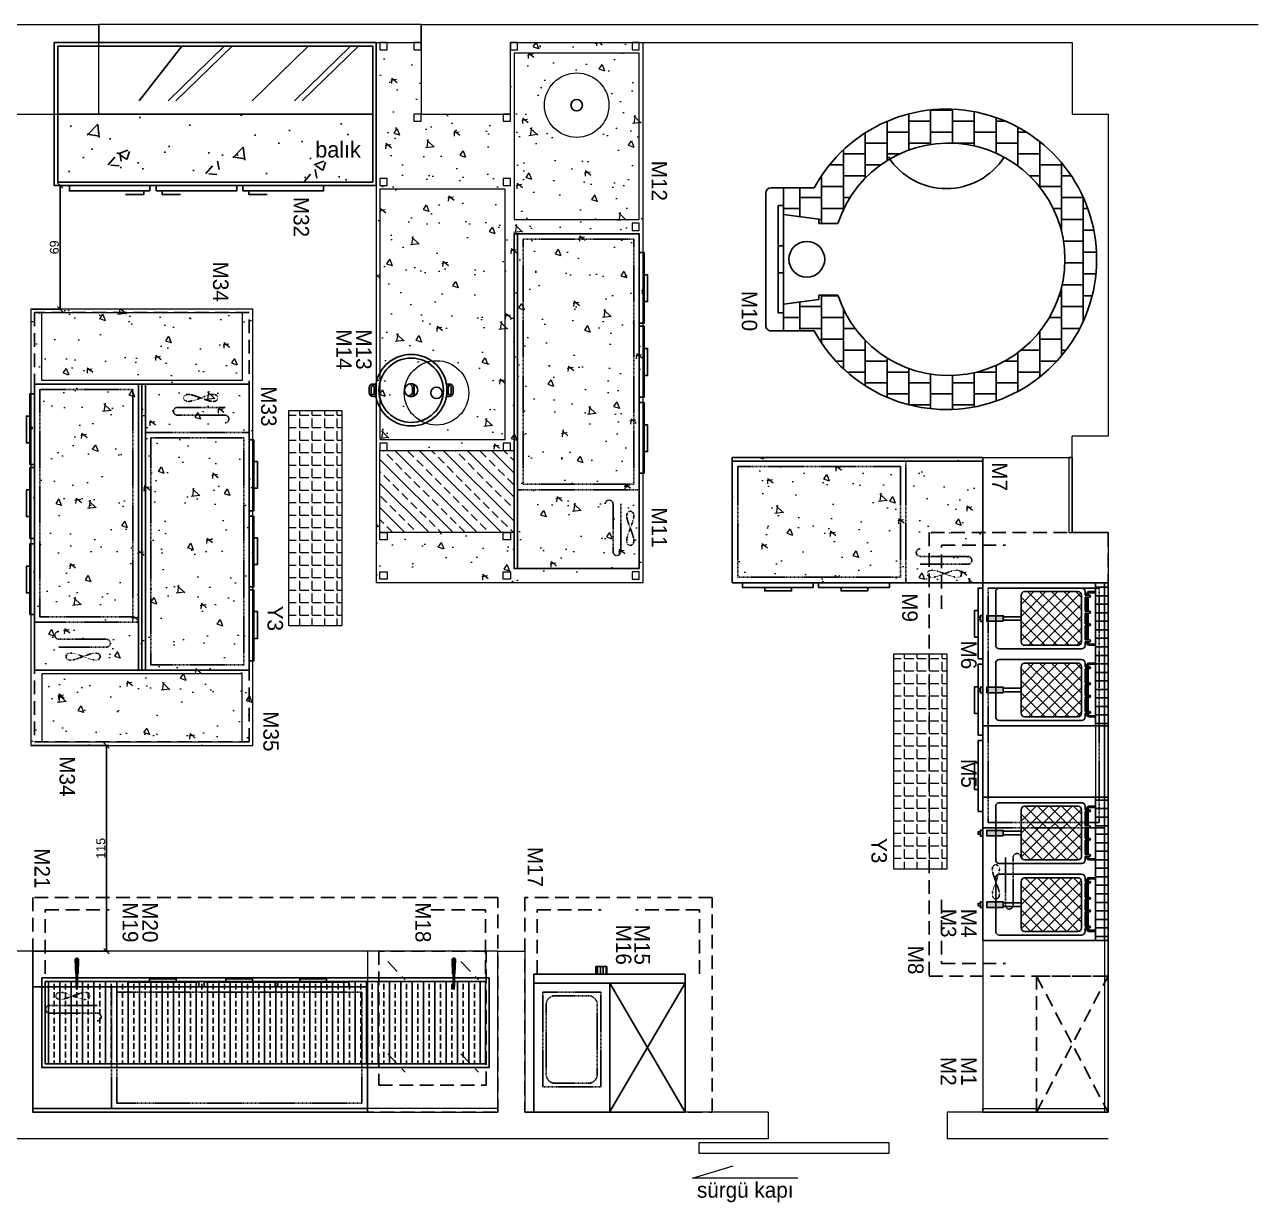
# Model space of a CAD drawing. Header units: inches. Extents: x 33469 to 138684, y -86444 to -29699.
# Drawn here: x 75656 to 76345, y -40898 to -40239 of the extents above; entities that cross this region are included whole.
import ezdxf
from ezdxf.enums import TextEntityAlignment as Align

# ---------------------------------------------------------------- set-up
doc = ezdxf.new("R2010")
doc.units = ezdxf.units.IN
doc.header["$MEASUREMENT"] = 0
doc.linetypes.add('DASHED', pattern=[0.75, 0.5, -0.25])
doc.linetypes.add('HIDDENX2', pattern=[19.05, 12.7, -6.35])
doc.layers.get('0').update_dxf_attribs({"lineweight": 9})
doc.layers.get('Defpoints').update_dxf_attribs({"lineweight": 15})
for name, color, linetype in [('CAM', 134, 'Continuous'), ('Dim_YOO', 7, 'Continuous'), ('Hatch_YOO', 7, 'Continuous'), ('Kıtc-002 Çizgi', 7, 'Continuous'), ('S2000-002 Çizgi', 7, 'Continuous')]:
    doc.layers.add(name, color=color, linetype=linetype)
doc.layers.add('olcu', color=7, linetype='Continuous', lineweight=15)
doc.styles.get("Standard").update_dxf_attribs({"font": 'arial.ttf'})
doc.styles.add('TAKSİM', font='GOTHIC.TTF', dxfattribs={"height": 20})
doc.dimstyles.new('OLCU50', dxfattribs={"dimtxt": 5, "dimasz": 3, "dimexe": 1.25, "dimexo": 0.625, "dimtad": 1, "dimdec": 0, "dimtxsty": 'Standard', "dimblk": 'OBLIQUE', "dimcen": 2.5, "dimclrd": 256, "dimclre": 251, "dimclrt": 25, "dimadec": 0, "dimazin": 0, "dimtfac": 1, "dimtdec": 0, "dimtmove": 0, "dimatfit": 3, "dimldrblk": 'OBLIQUE', "dimfxl": 1, "dimarcsym": 0})

# ---------------------------------------------------------------- blocks, each defined once
blk = doc.blocks.new('A$Cbab4a01e')
at = {"layer": 'S2000-002 Çizgi', "linetype": 'HIDDENX2', "ltscale": 0.6}
for p, q in [((5.82, 45.81), (16.07, 55.57)), ((57.5, 45.81), (67.75, 55.57)), ((5.82, 4.95), (16.07, 14.71)), ((57.5, 4.95), (67.75, 14.71))]:
    blk.add_line(p, q, dxfattribs=at)
blk.add_lwpolyline([(0, 0), (75, 0), (75, 60), (0, 60)], close=True, dxfattribs=at)
blk = doc.blocks.new('A$C4D7A4E88')
at = {"layer": 'S2000-002 Çizgi'}
blk.add_lwpolyline([(0, 3), (45, 3), (45, 0), (0, 0)], close=True, dxfattribs=at)
blk.add_lwpolyline([(3.29, 3), (3.29, 4.93), (11.55, 4.93), (13.66, 4.93)], dxfattribs=at)
blk = doc.blocks.new('A$Ce78ec418')
at = {"layer": 'S2000-002 Çizgi'}
h = blk.add_hatch(dxfattribs=at)
h.set_pattern_fill('AR-CONC', color=256, scale=0.3, angle=90, style=0)
h.set_pattern_definition([(140, (168238.24, 471088.08), (4.7817257, 54.6554007), [5.715, -62.865]), (85, (168238.24, 471088.08), (-57.316993, -10.572848), [4.572, -50.292]), (190.451, (168238.64, 471092.633), (-52.5350063, 44.0827505), [4.857, -53.427]), (136.1842, (168223, 471088.08), (12.612698, 81.323712), [8.5725, -94.2975]), (186.6356, (168224.05, 471094.855), (-74.227667, 71.22127), [7.2855, -80.1405]), (81.184, (168223, 471088.08), (-74.227535, 71.221382), [6.858, -75.438]), (111, (168226.81, 471095.7), (30.6796556, 45.484464), [5.715, -62.865]), (56, (168226.81, 471095.7), (-55.25639, 18.5406085), [4.572, -50.292]), (161.4514, (168229.367, 471099.49), (-24.5768573, 64.024947), [4.857, -53.427]), (127.5, (168238.24, 471088.078), (-25.3665117, 0.926581), [0, -49.6824, 0, -51.054, 0, -50.4825]), (97.5, (168238.24, 471088.078), (-30.0541724, 20.0458988), [0, -29.1084, 0, -48.5394, 0, -19.2405]), (57.5, (168238.24, 471071.086), (1.7186232, 40.67717855), [0, -19.05, 0, -59.436, 0, -78.867]), (47.5, (168238.24, 471063.466), (-7.6279473, 44.4387544), [0, -24.765, 0, -39.4716, 0, -56.007])])
h.paths.add_polyline_path([(78, 178), (40, 178), (40, 2), (78, 2)])
at = {"layer": 'CAM'}
for p, q in [((32.5, 138.61), (2, 170.05)), ((32.5, 134.22), (2, 165.67)), ((32.5, 110.53), (2, 141.98)), ((32.5, 68), (2, 99.45)), ((32.5, 63.61), (2, 95.06)), ((32.5, 47.41), (2, 71.37))]:
    blk.add_line(p, q, dxfattribs=at)
at = {"layer": 'S2000-002 Çizgi'}
for points in [[(0, 0), (0, 180), (80, 180), (80, 0)], [(2, 2), (2, 178), (78, 178), (78, 2)], [(78, 2), (78, 178), (40, 178), (40, 2)]]:
    blk.add_lwpolyline(points, close=True, dxfattribs=at)
at = {"layer": 'S2000-002 Çizgi', "xscale": -1, "rotation": 270}
for p in [(80, 105.41), (80, 56.99)]:
    blk.add_blockref('A$C4D7A4E88', p, dxfattribs=at)
at = {"layer": 'S2000-002 Çizgi', "rotation": 270}
blk.add_blockref('A$C4D7A4E88', (80, 53.44), dxfattribs=at)
blk = doc.blocks.new('A$C063E11E5')
at = {"layer": 'S2000-002 Çizgi'}
h = blk.add_hatch(dxfattribs=at)
h.set_pattern_fill('ANSI31', color=256, scale=1.5, angle=45, style=0)
h.set_pattern_definition([(90, (-3458.603, -4993.7387), (-4.7625, 9e-16), [])])
h.paths.add_polyline_path([(0, 72.62), (0, 65.62), (80, 65.62), (80, 72.62)])
h = blk.add_hatch(color=256, dxfattribs=at)
h.paths.add_polyline_path([(35, 61.8), (35, 62.44), (35, 65.62), (34.36, 65.62), (34.36, 62.44, -0.414214), (33.36, 61.44), (33, 61.44), (33, 60.8), (34, 60.8, 0.414214)])
h.paths.add_polyline_path([(32, 61.44), (24, 61.44), (24, 60.8), (32, 60.8)])
h.paths.add_polyline_path([(23, 61.44), (17, 61.44), (17, 60.8), (23, 60.8)])
h.paths.add_polyline_path([(16, 61.44), (8, 61.44), (8, 60.8), (16, 60.8)])
h.paths.add_polyline_path([(5.64, 62.44), (5.64, 65.62), (5, 65.62), (5, 61.8, 0.414214), (6, 60.8), (6.64, 60.8), (7, 60.8), (7, 61.44), (6.64, 61.44, -0.414214)])
h = blk.add_hatch(color=256, dxfattribs=at)
h.paths.add_polyline_path([(75, 61.8), (75, 62.44), (75, 65.62), (74.36, 65.62), (74.36, 62.44, -0.414214), (73.36, 61.44), (73, 61.44), (73, 60.8), (74, 60.8, 0.414214)])
h.paths.add_polyline_path([(72, 61.44), (64, 61.44), (64, 60.8), (72, 60.8)])
h.paths.add_polyline_path([(63, 61.44), (57, 61.44), (57, 60.8), (63, 60.8)])
h.paths.add_polyline_path([(56, 61.44), (48, 61.44), (48, 60.8), (56, 60.8)])
h.paths.add_polyline_path([(45.64, 62.44), (45.64, 65.62), (45, 65.62), (45, 61.8, 0.414214), (46, 60.8), (46.64, 60.8), (47, 60.8), (47, 61.44), (46.64, 61.44, -0.414214)])
h = blk.add_hatch(dxfattribs=at)
h.set_pattern_fill('ANSI37', color=256, scale=1.5, style=0)
h.set_pattern_definition([(45, (-3527.4763, -4981.5224), (-3.367596, 3.367596), []), (135, (-3527.4763, -4981.5224), (-3.367596, -3.367596), [])])
h.paths.add_polyline_path([(35, 55.84, 0.414214), (33, 57.84), (7, 57.84, 0.414214), (5, 55.84), (5, 26.01, 0.414214), (7, 24.01), (33, 24.01, 0.414214), (35, 26.01)])
h = blk.add_hatch(dxfattribs=at)
h.set_pattern_fill('ANSI37', color=256, scale=1.5, style=0)
h.set_pattern_definition([(45, (-3487.4763, -4981.5224), (-3.367596, 3.367596), []), (135, (-3487.4763, -4981.5224), (-3.367596, -3.367596), [])])
h.paths.add_polyline_path([(75, 55.84, 0.414214), (73, 57.84), (47, 57.84, 0.414214), (45, 55.84), (45, 26.01, 0.414214), (47, 24.01), (73, 24.01, 0.414214), (75, 26.01)])
for points in [[(18.49, 14.01), (21.51, 14.01), (21.51, 4.84), (18.49, 4.84)], [(58.49, 14.01), (61.51, 14.01), (61.51, 4.84), (58.49, 4.84)]]:
    blk.add_hatch(color=256, dxfattribs=at).paths.add_polyline_path(points)
for p, q in [((5, 61.8), (5, 65.62)), ((5, 65.62), (5.64, 65.62)), ((5.64, 65.62), (5.64, 62.44)), ((7, 59.84), (7, 62.32)), ((8, 59.84), (8, 62.32)), ((16, 59.84), (16, 62.32)), ((17, 59.84), (17, 62.32)), ((23, 59.84), (23, 62.32)), ((24, 59.84), (24, 62.32)), ((32, 59.84), (32, 62.32)), ((33, 59.84), (33, 62.32)), ((34.36, 65.62), (34.36, 62.44)), ((35, 65.62), (34.36, 65.62)), ((35, 62.44), (35, 65.62)), ((35, 62.44), (35, 61.8)), ((45, 65.62), (45.64, 65.62)), ((45, 61.8), (45, 65.62)), ((45.64, 65.62), (45.64, 62.44)), ((47, 59.84), (47, 62.32)), ((48, 59.84), (48, 62.32)), ((56, 59.84), (56, 62.32)), ((57, 59.84), (57, 62.32)), ((63, 59.84), (63, 62.32)), ((64, 59.84), (64, 62.32)), ((72, 59.84), (72, 62.32)), ((73, 59.84), (73, 62.32)), ((75, 65.62), (74.36, 65.62)), ((74.36, 65.62), (74.36, 62.44)), ((75, 62.44), (75, 65.62)), ((75, 62.44), (75, 61.8)), ((6.64, 60.8), (6, 60.8)), ((6.64, 61.44), (7, 61.44)), ((7, 60.8), (6.64, 60.8)), ((8, 61.44), (16, 61.44)), ((16, 60.8), (8, 60.8)), ((17, 61.44), (23, 61.44)), ((23, 60.8), (17, 60.8)), ((24, 61.44), (32, 61.44)), ((32, 60.8), (24, 60.8)), ((33, 61.44), (33.36, 61.44)), ((34, 60.8), (33, 60.8)), ((46.64, 60.8), (46, 60.8)), ((46.64, 61.44), (47, 61.44)), ((47, 60.8), (46.64, 60.8)), ((48, 61.44), (56, 61.44)), ((56, 60.8), (48, 60.8)), ((57, 61.44), (63, 61.44)), ((63, 60.8), (57, 60.8)), ((64, 61.44), (72, 61.44)), ((72, 60.8), (64, 60.8)), ((73, 61.44), (73.36, 61.44)), ((74, 60.8), (73, 60.8))]:
    blk.add_line(p, q, dxfattribs=at)
for points in [[(0, 72.62), (80, 72.62), (80, 65.62), (0, 65.62)], [(0, 2.62), (80, 2.62), (80, 72.62), (0, 72.62)], [(19, 24.01), (19, 14.01), (21, 14.01), (21, 24.01)], [(59, 24.01), (59, 14.01), (61, 14.01), (61, 24.01)], [(18.49, 14.01), (21.51, 14.01), (21.51, 4.84), (18.49, 4.84)], [(58.49, 14.01), (61.51, 14.01), (61.51, 4.84), (58.49, 4.84)], [(18.36, 2.62), (21.64, 2.62), (21.64, 1.31), (18.36, 1.31)], [(19.34, 1.31), (20.66, 1.31), (20.66, 0), (19.34, 0)], [(58.36, 2.62), (61.64, 2.62), (61.64, 1.31), (58.36, 1.31)], [(59.34, 1.31), (60.66, 1.31), (60.66, 0), (59.34, 0)]]:
    blk.add_lwpolyline(points, close=True, dxfattribs=at)
for points in [[(29, 9.84), (5, 9.84, -0.414214), (3, 11.84), (3, 57.84, -0.414214), (5, 59.84), (7, 59.84)], [(33, 59.84), (35, 59.84, -0.414214), (37, 57.84), (37, 11.84, -0.414214), (35, 9.84), (29, 9.84)], [(69, 9.84), (45, 9.84, -0.414214), (43, 11.84), (43, 57.84, -0.414214), (45, 59.84), (47, 59.84)], [(73, 59.84), (75, 59.84, -0.414214), (77, 57.84), (77, 11.84, -0.414214), (75, 9.84), (69, 9.84)]]:
    blk.add_lwpolyline(points, format="xyb", dxfattribs=at)
for points in [[(7, 57.84), (33, 57.84, -0.414214), (35, 55.84), (35, 26.01, -0.414214), (33, 24.01), (7, 24.01, -0.414214), (5, 26.01), (5, 55.84, -0.414214)], [(47, 57.84), (73, 57.84, -0.414214), (75, 55.84), (75, 26.01, -0.414214), (73, 24.01), (47, 24.01, -0.414214), (45, 26.01), (45, 55.84, -0.414214)]]:
    blk.add_lwpolyline(points, format="xyb", close=True, dxfattribs=at)
for points in [[(8, 59.84), (16, 59.84)], [(17, 59.84), (23, 59.84)], [(24, 59.84), (32, 59.84)], [(48, 59.84), (56, 59.84)], [(57, 59.84), (63, 59.84)], [(64, 59.84), (72, 59.84)]]:
    blk.add_lwpolyline(points, dxfattribs=at)
for centre, radius, start, end in [((6.64, 62.44), 1, 180, 270), ((7.5, 62.32), 0.5, 0, 180), ((16.5, 62.32), 0.5, 0, 180), ((23.5, 62.32), 0.5, 0, 180), ((32.5, 62.32), 0.5, 0, 180), ((33.36, 62.44), 1, 270, 0), ((46.64, 62.44), 1, 180, 270), ((47.5, 62.32), 0.5, 0, 180), ((56.5, 62.32), 0.5, 0, 180), ((63.5, 62.32), 0.5, 0, 180), ((72.5, 62.32), 0.5, 0, 180), ((73.36, 62.44), 1, 270, 0), ((6, 61.8), 1, 180, 270), ((34, 61.8), 1, 270, 0), ((46, 61.8), 1, 180, 270), ((74, 61.8), 1, 270, 0)]:
    blk.add_arc(centre, radius, start, end, dxfattribs=at)
blk = doc.blocks.new('A$C06017225')
at = {"layer": 'S2000-002 Çizgi'}
h = blk.add_hatch(dxfattribs=at)
h.set_pattern_fill('AR-B88', color=256, scale=0.06, style=0)
h.set_pattern_definition([(0, (-8243.159, 3900.022), (0, 12.192), []), (90, (-8243.159, 3900.022), (-6.096, 12.192), [12.192, -12.192])])
h.paths.add_polyline_path([(43.99, 27.14), (43.99, 10), (58.99, 10), (61.49, 29.77), (63.99, 29.77), (63.99, 40.41, -6.342329), (103.99, 40.41), (103.99, 29.77), (106.49, 29.77), (108.99, 10), (113.99, 10), (123.99, 10), (123.99, 27.14, 3.946619)])
for p, q in [((63.99, 40.41), (63.99, 29.77)), ((103.99, 40.41), (103.99, 29.77)), ((61.49, 29.77), (58.99, 10)), ((63.99, 29.77), (61.49, 29.77)), ((103.99, 29.77), (106.49, 29.77)), ((106.49, 29.77), (108.99, 10)), ((43.99, 27.14), (43.99, 10)), ((123.99, 27.14), (123.99, 10)), ((123.99, 10), (43.99, 10))]:
    blk.add_line(p, q, dxfattribs=at)
at = {"layer": 'S2000-002 Çizgi', "color": 4}
for p, q in [((43.99, 3), (43.99, 10)), ((123.99, 3), (123.99, 10)), ((120.99, 0), (46.99, 0))]:
    blk.add_line(p, q, dxfattribs=at)
for points in [[(53.99, 7), (113.99, 7), (113.99, 10), (53.99, 10)], [(76.49, 7), (91.49, 7), (91.49, 10), (76.49, 10)]]:
    blk.add_lwpolyline(points, close=True, dxfattribs=at)
at = {"layer": 'S2000-002 Çizgi'}
blk.add_circle((83.99, 23), 10, dxfattribs=at)
for centre, radius, start, end in [((83.99, 101), 84, 298.43689, 241.56311), ((83.99, 102.25), 65, 287.92021, 252.07979), ((5.99, 101), 38.48, 302.71036, 57.28964)]:
    blk.add_arc(centre, radius, start, end, dxfattribs=at)
at = {"layer": 'S2000-002 Çizgi', "color": 4}
for centre, start, end in [((46.99, 3), 180, 270), ((120.99, 3), 270, 0)]:
    blk.add_arc(centre, 3, start, end, dxfattribs=at)
blk = doc.blocks.new('A$C7f1826d6')
at = {"layer": 'S2000-002 Çizgi'}
blk.add_line((160, 62.6), (0, 62.6), dxfattribs=at)
for points in [[(160, 4.6), (160, 64.6), (0, 64.6), (0, 4.6)], [(44.95, 1.96), (5.35, 1.96), (5.35, 4.6), (44.95, 4.6)], [(32.82, 1.96), (17.87, 1.96), (17.87, 0), (32.82, 0)], [(86.21, 1.96), (46.61, 1.96), (46.61, 4.6), (86.21, 4.6)], [(74.08, 1.96), (59.14, 1.96), (59.14, 0), (74.08, 0)], [(128.84, 1.96), (89.24, 1.96), (89.24, 4.6), (128.84, 4.6)], [(116.71, 1.96), (101.77, 1.96), (101.77, 0), (116.71, 0)]]:
    blk.add_lwpolyline(points, close=True, dxfattribs=at)
at = {"layer": 'S2000-002 Çizgi', "linetype": 'DASHED'}
blk.add_lwpolyline([(133, 62.6), (133, 4.6)], dxfattribs=at)
blk.add_lwpolyline([(130, 59.6), (3, 59.6), (3, 7.6), (130, 7.6)], close=True, dxfattribs=at)
for points in [[(142.65, 44.82), (142.65, 18.14, -1), (138.3, 18.14)], [(146.99, 18.14), (146.99, 44.82, 1), (142.65, 44.82)]]:
    blk.add_lwpolyline(points, format="xyb", dxfattribs=at)
at = {"layer": 'S2000-002 Çizgi', "linetype": 'DASHED', "ltscale": 0.1}
blk.add_lwpolyline([(154.3, 38.71), (154.13, 37.25), (153.68, 35.55), (153.04, 33.68), (152.3, 31.74), (151.57, 29.79), (150.92, 27.92), (150.47, 26.22), (150.3, 24.76), (150.47, 23.62), (150.92, 22.8), (151.57, 22.31), (152.3, 22.15), (153.04, 22.31), (153.68, 22.8), (154.13, 23.62), (154.3, 24.76), (154.13, 26.22), (153.68, 27.92), (153.04, 29.79), (152.3, 31.74), (151.57, 33.68), (150.92, 35.55), (150.47, 37.25), (150.3, 38.71), (150.47, 39.85), (150.92, 40.67), (151.57, 41.16), (152.3, 41.32), (153.04, 41.16), (153.68, 40.67), (154.13, 39.85)], close=True, dxfattribs=at)
blk = doc.blocks.new('A$Ce01b708b')
at = {"layer": 'S2000-002 Çizgi'}
blk.add_line((72.6, 0), (72.6, 200), dxfattribs=at)
for points in [[(4.6, 0), (74.6, 0), (74.6, 200), (4.6, 200)], [(1.96, 157.42), (1.96, 197.02), (4.6, 197.02), (4.6, 157.42)], [(1.96, 169.55), (1.96, 184.49), (0, 184.49), (0, 169.55)], [(1.96, 114.79), (1.96, 154.39), (4.6, 154.39), (4.6, 114.79)], [(1.96, 126.92), (1.96, 141.86), (0, 141.86), (0, 126.92)], [(1.96, 72.16), (1.96, 111.76), (4.6, 111.76), (4.6, 72.16)], [(1.96, 84.29), (1.96, 99.23), (0, 99.23), (0, 84.29)]]:
    blk.add_lwpolyline(points, close=True, dxfattribs=at)
at = {"layer": 'S2000-002 Çizgi', "linetype": 'DASHED'}
blk.add_lwpolyline([(69.6, 66), (69.6, 197), (7.6, 197), (7.6, 66)], close=True, dxfattribs=at)
blk.add_lwpolyline([(72.6, 63), (4.6, 63)], dxfattribs=at)
for points in [[(21.55, 19.71), (21.55, 46.38, -1), (25.89, 46.38)], [(17.2, 46.38), (17.2, 19.71, 1), (21.55, 19.71)]]:
    blk.add_lwpolyline(points, format="xyb", dxfattribs=at)
at = {"layer": 'S2000-002 Çizgi', "linetype": 'DASHED', "ltscale": 0.1}
blk.add_lwpolyline([(9.89, 25.82), (10.07, 27.27), (10.52, 28.98), (11.16, 30.84), (11.9, 32.79), (12.63, 34.74), (13.27, 36.6), (13.72, 38.3), (13.9, 39.76), (13.72, 40.91), (13.27, 41.72), (12.63, 42.21), (11.9, 42.38), (11.16, 42.21), (10.52, 41.72), (10.07, 40.91), (9.89, 39.76), (10.07, 38.3), (10.52, 36.6), (11.16, 34.74), (11.9, 32.79), (12.63, 30.84), (13.27, 28.98), (13.72, 27.27), (13.9, 25.82), (13.72, 24.67), (13.27, 23.86), (12.63, 23.37), (11.9, 23.2), (11.16, 23.37), (10.52, 23.86), (10.07, 24.67)], close=True, dxfattribs=at)
blk = doc.blocks.new('A$C3d8c3c4d')
at = {"layer": 'S2000-002 Çizgi'}
h = blk.add_hatch(dxfattribs=at)
h.set_pattern_fill('ANSI33', color=4, angle=45, style=0)
h.set_pattern_definition([(90, (-7165.176, -2933.2367), (-6.35, 1e-15), []), (90, (-7162.001, -2930.0617), (-6.35, 1e-15), [3.175, -1.5875])])
h.paths.add_polyline_path([(2.05, 58.99), (2.05, 12.99), (69.32, 12.99), (69.32, 14.52), (69.48, 17.19), (69.85, 17.19), (69.86, 17.19), (70.02, 14.52), (70.02, 12.99), (179.98, 12.99), (179.98, 14.52), (180.14, 17.19), (180.51, 17.19), (180.52, 17.19), (180.68, 14.52), (180.68, 12.99), (248, 12.99), (248, 58.99)])
h = blk.add_hatch(dxfattribs=at)
h.set_pattern_fill('ANSI32', color=256, style=0)
h.set_pattern_definition([(135, (4280.58262, -7757.06717), (0.265165043, 0.265165043), []), (135, (4280.40584, -7757.06717), (0.265165043, 0.265165043), [])])
h.paths.add_polyline_path([(18.98, 7.9), (20.36, 7.9), (20.39, 6.9), (18.95, 6.9)])
h.paths.add_polyline_path([(19.01, 8.72), (19.32, 8.72), (19.32, 14.52), (19.41, 15.9), (19.93, 15.9), (20.02, 14.52), (20.02, 8.72), (20.33, 8.72), (20.36, 7.9), (18.98, 7.9)])
h.paths.add_polyline_path([(18.88, 4.9), (20.46, 4.9), (20.6, 0.76, -0.437405), (19.9, 0), (19.44, 0, -0.437405), (18.74, 0.76)])
h.paths.add_polyline_path([(18.95, 6.9), (20.39, 6.9), (20.46, 4.9), (18.88, 4.9)])
h.paths.add_polyline_path([(19.48, 17.19), (19.86, 17.19), (19.93, 15.9), (19.41, 15.9)])
h = blk.add_hatch(dxfattribs=at)
h.set_pattern_fill('ANSI32', color=256, style=0)
h.set_pattern_definition([(45, (-4030.58262, -7757.06717), (-0.265165043, 0.265165043), []), (45, (-4030.40584, -7757.06717), (-0.265165043, 0.265165043), [])])
h.paths.add_polyline_path([(231.02, 7.9), (229.64, 7.9), (229.61, 6.9), (231.05, 6.9)])
h.paths.add_polyline_path([(230.99, 8.72), (230.68, 8.72), (230.68, 14.52), (230.59, 15.9), (230.07, 15.9), (229.98, 14.52), (229.98, 8.72), (229.67, 8.72), (229.64, 7.9), (231.02, 7.9)])
h.paths.add_polyline_path([(231.12, 4.9), (229.54, 4.9), (229.4, 0.76, 0.437405), (230.1, 0), (230.56, 0, 0.437405), (231.26, 0.76)])
h.paths.add_polyline_path([(231.05, 6.9), (229.61, 6.9), (229.54, 4.9), (231.12, 4.9)])
h.paths.add_polyline_path([(230.52, 17.19), (230.14, 17.19), (230.07, 15.9), (230.59, 15.9)])
for p, q in [((19.32, 14.52), (19.48, 17.19)), ((19.32, 8.72), (19.32, 14.52)), ((19.85, 17.19), (19.48, 17.19)), ((19.49, 17.19), (19.86, 17.19)), ((20.02, 14.52), (19.86, 17.19)), ((20.02, 8.72), (20.02, 14.52)), ((229.98, 14.52), (230.14, 17.19)), ((229.98, 8.72), (229.98, 14.52)), ((230.51, 17.19), (230.14, 17.19)), ((230.15, 17.19), (230.52, 17.19)), ((230.68, 14.52), (230.52, 17.19)), ((230.68, 8.72), (230.68, 14.52)), ((18.74, 0.76), (19.01, 8.72)), ((19.01, 8.72), (19.32, 8.72)), ((20.33, 8.72), (20.02, 8.72)), ((20.02, 8.72), (20.33, 8.72)), ((20.6, 0.76), (20.33, 8.72)), ((20.33, 8.72), (20.6, 0.76)), ((229.4, 0.76), (229.67, 8.72)), ((229.67, 8.72), (229.4, 0.76)), ((229.67, 8.72), (229.98, 8.72)), ((229.98, 8.72), (229.67, 8.72)), ((230.99, 8.72), (230.68, 8.72)), ((231.26, 0.76), (230.99, 8.72)), ((19.44, 0), (19.9, 0)), ((19.9, 0), (19.44, 0)), ((230.56, 0), (230.1, 0)), ((230.1, 0), (230.56, 0))]:
    blk.add_line(p, q, dxfattribs=at)
for points in [[(0, 60.99), (250, 60.99), (250, 10.99), (0, 10.99)], [(2.05, 58.99), (248, 58.99), (248, 12.99), (2.05, 12.99)]]:
    blk.add_lwpolyline(points, close=True, dxfattribs=at)
for centre, start, end in [((19.44, 0.71), 175.50083, 270), ((19.9, 0.71), 270, 4.49917), ((19.9, 0.71), 270, 4.49917), ((230.1, 0.71), 175.50083, 270), ((230.1, 0.71), 175.50083, 270), ((230.56, 0.71), 270, 4.49917)]:
    blk.add_arc(centre, 0.706, start, end, dxfattribs=at)
blk = doc.blocks.new('A$C3d47d083')
at = {"layer": 'S2000-002 Çizgi'}
blk.add_line((0, 2), (187, 2), dxfattribs=at)
for points in [[(0, 70), (0, 0), (187, 0), (187, 70)], [(53.16, 72.64), (92.76, 72.64), (92.76, 70), (53.16, 70)], [(65.29, 72.64), (80.23, 72.64), (80.23, 74.6), (65.29, 74.6)], [(95.79, 72.64), (135.39, 72.64), (135.39, 70), (95.79, 70)], [(107.92, 72.64), (122.86, 72.64), (122.86, 74.6), (107.92, 74.6)], [(137.05, 72.64), (176.65, 72.64), (176.65, 70), (137.05, 70)], [(149.18, 72.64), (164.13, 72.64), (164.13, 74.6), (149.18, 74.6)]]:
    blk.add_lwpolyline(points, close=True, dxfattribs=at)
at = {"layer": 'S2000-002 Çizgi', "linetype": 'DASHED'}
blk.add_lwpolyline([(44, 2), (44, 70)], dxfattribs=at)
at = {"layer": 'S2000-002 Çizgi', "linetype": 'DASHED', "ltscale": 0.1}
blk.add_lwpolyline([(15.44, 66.97), (16.9, 66.8), (18.6, 66.35), (20.46, 65.71), (22.41, 64.97), (24.36, 64.24), (26.22, 63.6), (27.93, 63.14), (29.38, 62.97), (30.53, 63.14), (31.34, 63.6), (31.83, 64.24), (32, 64.97), (31.83, 65.71), (31.34, 66.35), (30.53, 66.8), (29.38, 66.97), (27.93, 66.8), (26.22, 66.35), (24.36, 65.71), (22.41, 64.97), (20.46, 64.24), (18.6, 63.6), (16.9, 63.14), (15.44, 62.97), (14.3, 63.14), (13.48, 63.6), (12.99, 64.24), (12.83, 64.97), (12.99, 65.71), (13.48, 66.35), (14.3, 66.8)], close=True, dxfattribs=at)
at = {"layer": 'S2000-002 Çizgi', "linetype": 'DASHED'}
blk.add_lwpolyline([(47, 5), (184, 5), (184, 67), (47, 67)], close=True, dxfattribs=at)
for points in [[(36, 59.66), (9.33, 59.66, 1), (9.33, 55.32)], [(9.33, 55.32), (36, 55.32, -1), (36, 50.97)]]:
    blk.add_lwpolyline(points, format="xyb", dxfattribs=at)
blk = doc.blocks.new('A$Cabeda61a')
at = {"layer": 'S2000-002 Çizgi'}
blk.add_line((140, 72.6), (0, 72.6), dxfattribs=at)
for points in [[(140, 4.6), (140, 74.6), (0, 74.6), (0, 4.6)], [(45.21, 1.96), (5.61, 1.96), (5.61, 4.6), (45.21, 4.6)], [(33.08, 1.96), (18.14, 1.96), (18.14, 0), (33.08, 0)], [(87.84, 1.96), (48.24, 1.96), (48.24, 4.6), (87.84, 4.6)], [(75.71, 1.96), (60.77, 1.96), (60.77, 0), (75.71, 0)]]:
    blk.add_lwpolyline(points, close=True, dxfattribs=at)
at = {"layer": 'S2000-002 Çizgi', "linetype": 'DASHED'}
blk.add_lwpolyline([(94, 69.6), (3, 69.6), (3, 7.6), (94, 7.6)], close=True, dxfattribs=at)
blk.add_lwpolyline([(97, 72.6), (97, 4.6)], dxfattribs=at)
for points in [[(131.67, 19.28), (105, 19.28, -1), (105, 23.63)], [(105, 14.93), (131.67, 14.93, 1), (131.67, 19.28)]]:
    blk.add_lwpolyline(points, format="xyb", dxfattribs=at)
at = {"layer": 'S2000-002 Çizgi', "linetype": 'DASHED', "ltscale": 0.1}
blk.add_lwpolyline([(125.56, 7.62), (124.1, 7.8), (122.4, 8.25), (120.54, 8.89), (118.59, 9.63), (116.64, 10.36), (114.78, 11), (113.07, 11.46), (111.62, 11.63), (110.47, 11.46), (109.66, 11), (109.17, 10.36), (109, 9.63), (109.17, 8.89), (109.66, 8.25), (110.47, 7.8), (111.62, 7.62), (113.07, 7.8), (114.78, 8.25), (116.64, 8.89), (118.59, 9.63), (120.54, 10.36), (122.4, 11), (124.1, 11.46), (125.56, 11.63), (126.7, 11.46), (127.52, 11), (128.01, 10.36), (128.17, 9.63), (128.01, 8.89), (127.52, 8.25), (126.7, 7.8)], close=True, dxfattribs=at)
blk = doc.blocks.new('A$C6B106424')
at = {"layer": 'S2000-002 Çizgi'}
h = blk.add_hatch(dxfattribs=at)
h.set_pattern_fill('LINE', color=256, scale=0.5, angle=90, style=0)
h.set_pattern_definition([(90, (-1215.703, -3768.8105), (-1.5875, 1e-16), [])])
h.paths.add_polyline_path([(50.06, 4.26), (43.91, 4.26), (43.91, 0), (50.06, 0)])
for p, q in [((0, 9.26), (42.35, 81.36)), ((0, 81.36), (42.2, 9.26)), ((42.2, 81.36), (42.2, 9.26)), ((0, 9.26), (84.7, 9.26))]:
    blk.add_line(p, q, dxfattribs=at)
for points in [[(0, 4.26), (84.7, 4.26), (84.7, 81.36), (0, 81.36)], [(50.06, 0), (43.91, 0), (43.91, 4.26), (50.06, 4.26)]]:
    blk.add_lwpolyline(points, close=True, dxfattribs=at)
at = {"layer": 'S2000-002 Çizgi', "linetype": 'DASHED'}
blk.add_lwpolyline([(47.2, 67.26), (47.2, 14.26), (79.7, 14.26), (79.7, 67.26)], close=True, dxfattribs=at)
blk.add_lwpolyline([(49.2, 60.26), (49.2, 21.26, 0.414214), (54.2, 16.26), (72.7, 16.26, 0.414214), (77.7, 21.26), (77.7, 60.26, 0.414214), (72.7, 65.26), (54.2, 65.26, 0.414214)], format="xyb", close=True, dxfattribs=at)
blk = doc.blocks.new('_Oblique')
at = {"layer": 'olcu', "color": 0, "lineweight": -2}
blk.add_line((-0.5, -0.5), (0.5, 0.5), dxfattribs=at)
blk = doc.blocks.new('*D397')
at = {"layer": 'Defpoints', "color": 0, "ltscale": 3, "transparency": 16777216}
for p in [(75672.17, -40329.19), (75659.17, -40398.19), (75675.41, -40398.19)]:
    blk.add_point(p, dxfattribs=at)
at = {"layer": 'Dim_YOO', "color": 251, "lineweight": -2, "ltscale": 3, "transparency": 16777216}
for p, q in [((75672.8, -40329.19), (75676.66, -40329.19)), ((75659.8, -40398.19), (75676.66, -40398.19))]:
    blk.add_line(p, q, dxfattribs=at)
at = {"layer": 'Dim_YOO', "lineweight": -2, "ltscale": 3, "transparency": 16777216}
blk.add_line((75675.41, -40329.19), (75675.41, -40398.19), dxfattribs=at)
at = {"layer": 'Dim_YOO', "lineweight": -2, "ltscale": 3, "transparency": 16777216, "xscale": 3, "yscale": 3, "zscale": 3}
for p, rotation in [((75675.41, -40329.19), 90), ((75675.41, -40398.19), 270)]:
    blk.add_blockref('_Oblique', p, dxfattribs=dict(at, rotation=rotation))
at = {"layer": 'Dim_YOO', "color": 25, "ltscale": 3, "transparency": 16777216, "insert": (75672.23, -40363.69), "char_height": 5, "attachment_point": 5, "rotation": 90}
blk.add_mtext('69', dxfattribs=at)
blk = doc.blocks.new('*D398')
at = {"layer": 'Defpoints', "color": 0, "ltscale": 3, "transparency": 16777216}
for p in [(75659.17, -40642.19), (75660.17, -40757.19), (75701.35, -40757.19)]:
    blk.add_point(p, dxfattribs=at)
at = {"layer": 'Dim_YOO', "color": 251, "lineweight": -2, "ltscale": 3, "transparency": 16777216}
for p, q in [((75659.8, -40642.19), (75702.6, -40642.19)), ((75660.8, -40757.19), (75702.6, -40757.19))]:
    blk.add_line(p, q, dxfattribs=at)
at = {"layer": 'Dim_YOO', "lineweight": -2, "ltscale": 3, "transparency": 16777216}
blk.add_line((75701.35, -40642.19), (75701.35, -40757.19), dxfattribs=at)
at = {"layer": 'Dim_YOO', "lineweight": -2, "ltscale": 3, "transparency": 16777216, "xscale": 3, "yscale": 3, "zscale": 3}
for p, rotation in [((75701.35, -40642.19), 90), ((75701.35, -40757.19), 270)]:
    blk.add_blockref('_Oblique', p, dxfattribs=dict(at, rotation=rotation))
at = {"layer": 'Dim_YOO', "color": 25, "ltscale": 3, "transparency": 16777216, "insert": (75698.17, -40699.69), "char_height": 5, "attachment_point": 5, "rotation": 90}
blk.add_mtext('115', dxfattribs=at)
blk = doc.blocks.new('A$C53E03B34')
at = {"layer": 'Kıtc-002 Çizgi'}
for points in [[(3.74, 16.55), (2, 16.55, -0.414214), (0, 18.55), (0, 21.45, -0.414214), (2, 23.45), (3.74, 23.45)], [(43.14, 16.55), (44.87, 16.55, 0.414214), (46.87, 18.55), (46.87, 21.45, 0.414214), (44.87, 23.45), (43.14, 23.45)]]:
    blk.add_lwpolyline(points, format="xyb", dxfattribs=at)
for points in [[(2.83, 17.55), (2, 17.55, -0.414214), (1, 18.55), (1, 21.45, -0.414214), (2, 22.45), (2.83, 22.45)], [(44.05, 17.55), (44.87, 17.55, 0.414214), (45.87, 18.55), (45.87, 21.45, 0.414214), (44.87, 22.45), (44.05, 22.45)]]:
    blk.add_lwpolyline(points, format="xyb", close=True, dxfattribs=at)
for points in [[(22.08, 23.4), (24.16, 21.79), (24.16, 18.12), (22.75, 16.4)], [(23.49, 23.65), (25.16, 22.26), (25.16, 17.69), (23.76, 16.35)]]:
    blk.add_lwpolyline(points, dxfattribs=at)
for radius in [20, 18, 3.66]:
    blk.add_circle((23.44, 20), radius, dxfattribs=at)

msp = doc.modelspace()

# ---------------------------------------------------------------- hatches: boundary and pattern name
at = {"ltscale": 0.1, "transparency": 33554684}
h = msp.add_hatch(dxfattribs=at)
h.set_pattern_fill('AR-CONC', color=256, scale=0.2, angle=-90)
h.set_pattern_definition([(320, (240675.93, 473233.26), (-3.1878171, -36.4369338), [3.81, -41.91]), (265, (240675.93, 473233.26), (38.211369, 7.0486843), [3.048, -33.5281168]), (10.451445, (240675.664, 473230.223), (35.0235504, -29.3882494), [3.2380018, -35.618049]), (316.1842, (240686.09, 473233.26), (-8.4084656, -54.215808), [5.715, -62.865]), (6.635558, (240685.39, 473228.74), (49.485225, -47.480827), [4.8570046, -53.4271216]), (261.184151, (240686.09, 473233.26), (49.485225, -47.480827), [4.5719934, -50.2919464]), (291, (240683.55, 473228.18), (-20.4530396, -30.3228783), [3.81, -41.91]), (236, (240683.55, 473228.18), (36.8375932, -12.3604057), [3.048, -33.528]), (341.451445, (240681.846, 473225.653), (16.3845538, -42.6832839), [3.2380018, -35.6179875]), (307.5, (240675.93, 473233.26), (16.91100777, -0.61772065), [0, -33.1216, 0, -34.036, 0, -33.655]), (277.5, (240675.93, 473233.26), (20.03611496, -13.3639325), [0, -19.4056, 0, -32.3596, 0, -12.827]), (237.5, (240675.93, 473244.588), (-1.1457488, -27.11811903), [0, -12.7, 0, -39.624, 0, -52.578]), (227.5, (240675.93, 473249.668), (5.0852982, -29.6258363), [0, -16.51, 0, -26.3144, 0, -37.338])])
h.paths.add_polyline_path([(75929.172, -40477.192), (75929.172, -40523.192), (75854.172, -40523.192), (75854.172, -40477.192)], flags=16)
edge = h.paths.add_edge_path(flags=16)
edge.add_arc((75964.172, -40284.192), 18, -90, 270)
edge = h.paths.add_edge_path()
edge.add_arc((75885.831, -40445.058), 18, -90, 270)
h.paths.add_polyline_path([(76001.172, -40551.197), (76001.172, -40249.192), (75927.172, -40249.192), (75927.172, -40289.192), (75877.172, -40289.192), (75877.172, -40249.192), (75852.172, -40249.192), (75852.172, -40551.197)])
h = msp.add_hatch(dxfattribs=at)
h.set_pattern_fill('AR-CONC', color=256, scale=0.2, angle=-90)
h.set_pattern_definition([(320, (240823.84, 468971.47), (-3.1878171, -36.4369338), [3.81, -41.91]), (265, (240823.84, 468971.47), (38.211369, 7.0486843), [3.048, -33.5281168]), (10.451445, (240823.573, 468968.433), (35.0235504, -29.3882494), [3.2380018, -35.618049]), (316.1842, (240834, 468971.47), (-8.4084656, -54.215808), [5.715, -62.865]), (6.635558, (240833.3, 468966.95), (49.485225, -47.480827), [4.8570046, -53.4271216]), (261.184151, (240834, 468971.47), (49.485225, -47.480827), [4.5719934, -50.2919464]), (291, (240831.46, 468966.39), (-20.4530396, -30.3228783), [3.81, -41.91]), (236, (240831.46, 468966.39), (36.8375932, -12.3604057), [3.048, -33.528]), (341.451445, (240829.755, 468963.863), (16.3845538, -42.6832839), [3.2380018, -35.6179875]), (307.5, (240823.839, 468971.47), (16.91100777, -0.61772065), [0, -33.1216, 0, -34.036, 0, -33.655]), (277.5, (240823.839, 468971.47), (20.03611496, -13.3639325), [0, -19.4056, 0, -32.3596, 0, -12.827]), (237.5, (240823.839, 468982.798), (-1.1457488, -27.11811903), [0, -12.7, 0, -39.624, 0, -52.578]), (227.5, (240823.84, 468987.878), (5.0852982, -29.6258363), [0, -16.51, 0, -26.3144, 0, -37.338])])
h.paths.add_polyline_path([(75783.172, -40398.192), (75783.172, -40642.192), (75659.172, -40642.192), (75659.172, -40398.192)])
h = msp.add_hatch()
h.set_pattern_fill('ANGLE', color=256)
h.set_pattern_definition([(360, (-438740.675, 124535.165), (2e-15, 6.985), [5.08, -1.905]), (90, (-438740.675, 124535.165), (-6.985, 2e-15), [5.08, -1.905])])
h.paths.add_polyline_path([(75833.059, -40455.192), (75803.059, -40455.192), (75803.059, -40575.192), (75833.059, -40575.192)])
h = msp.add_hatch(dxfattribs=at)
h.set_pattern_fill('AR-CONC', color=256, scale=0.2, angle=-90)
h.set_pattern_definition([(320, (240351.188, 473340.966), (-3.1878171, -36.4369338), [3.81, -41.91]), (265, (240351.188, 473340.966), (38.211369, 7.0486843), [3.048, -33.5281168]), (10.451445, (240350.922, 473337.93), (35.0235504, -29.3882494), [3.2380018, -35.618049]), (316.1842, (240361.35, 473340.966), (-8.4084656, -54.215808), [5.715, -62.865]), (6.635558, (240360.647, 473336.45), (49.485225, -47.480827), [4.8570046, -53.4271216]), (261.184151, (240361.35, 473340.966), (49.485225, -47.480827), [4.5719934, -50.2919464]), (291, (240358.808, 473335.886), (-20.4530396, -30.3228783), [3.81, -41.91]), (236, (240358.808, 473335.886), (36.8375932, -12.3604057), [3.048, -33.528]), (341.451445, (240357.104, 473333.36), (16.3845538, -42.6832839), [3.2380018, -35.6179875]), (307.5, (240351.188, 473340.966), (16.91100777, -0.61772065), [0, -33.1216, 0, -34.036, 0, -33.655]), (277.5, (240351.188, 473340.966), (20.03611496, -13.3639325), [0, -19.4056, 0, -32.3596, 0, -12.827]), (237.5, (240351.188, 473352.294), (-1.1457488, -27.11811903), [0, -12.7, 0, -39.624, 0, -52.578]), (227.5, (240351.188, 473357.374), (5.0852982, -29.6258363), [0, -16.51, 0, -26.3144, 0, -37.338])])
h.paths.add_polyline_path([(76191.172, -40551.197), (76191.172, -40481.197), (76051.172, -40481.197), (76051.172, -40551.197)])
h = msp.add_hatch()
h.set_pattern_fill('ANGLE', color=256)
h.set_pattern_definition([(360, (-438402.562, 124399.16), (2e-15, 6.985), [5.08, -1.905]), (90, (-438402.562, 124399.16), (-6.985, 2e-15), [5.08, -1.905])])
h.paths.add_polyline_path([(76171.172, -40591.197), (76141.172, -40591.197), (76141.172, -40711.197), (76171.172, -40711.197)])
at = {"layer": 'Hatch_YOO', "ltscale": 4, "transparency": 33554534}
h = msp.add_hatch(dxfattribs=at)
h.set_pattern_fill('ANSI33', color=256, scale=1.5, angle=-90)
h.set_pattern_definition([(315, (240604.234, 473850.173), (6.73519209, 6.73519209), []), (315, (240604.234, 473843.438), (6.73519209, 6.73519209), [4.7625, -2.38125])])
h.paths.add_polyline_path([(75929.172, -40523.192), (75929.172, -40477.192), (75854.172, -40477.192), (75854.172, -40523.192)])

# ---------------------------------------------------------------- linework, layer by layer
at = {"ltscale": 3}
for p, q in [((75275.172, -40239.192), (75697.172, -40239.192)), ((75852.172, -40249.192), (75852.172, -40551.197)), ((76001.172, -40249.192), (76001.172, -40551.197)), ((76001.172, -40551.197), (75852.172, -40551.197)), ((75660.172, -40757.192), (75645.172, -40757.192)), ((75660.172, -40847.192), (75660.172, -40757.192)), ((76071.172, -40847.192), (75935.172, -40847.192)), ((76071.172, -40847.192), (76071.172, -40862.192)), ((76261.172, -40847.192), (76171.172, -40847.192)), ((76171.172, -40847.192), (76171.172, -40862.192)), ((76071.172, -40862.192), (75295.189, -40862.192)), ((76261.172, -40862.192), (76171.172, -40862.192)), ((76028.886, -40884.107), (76051.573, -40877.296)), ((76087.778, -40884.107), (76028.886, -40884.107))]:
    msp.add_line(p, q, dxfattribs=at)
for p, q in [((75697.172, -40289.192), (75697.172, -40239.192)), ((75877.172, -40239.192), (75877.172, -40289.192)), ((75877.172, -40239.192), (76345.172, -40239.192)), ((75927.172, -40289.192), (75927.172, -40249.192)), ((75927.172, -40249.192), (76241.172, -40249.192)), ((76241.172, -40249.192), (76241.172, -40289.192)), ((75647.172, -40289.192), (75697.172, -40289.192)), ((75877.172, -40289.192), (75927.172, -40289.192)), ((76241.172, -40289.192), (76261.172, -40289.192)), ((76261.172, -40289.192), (76261.172, -40469.192)), ((76261.172, -40289.192), (76261.172, -40469.192)), ((76261.172, -40469.192), (76241.172, -40469.192)), ((76241.172, -40523.192), (76241.172, -40469.192)), ((76261.172, -40523.192), (76241.172, -40523.192)), ((76261.172, -40523.192), (76261.172, -40847.192))]:
    msp.add_line(p, q)
for points in [[(75697.172, -40239.192), (75697.172, -40249.192), (75877.172, -40249.192), (75877.172, -40239.192)], [(75854.172, -40249.192), (75854.172, -40253.192), (75858.172, -40253.192), (75858.172, -40249.192)], [(75873.172, -40249.192), (75873.172, -40253.192), (75877.172, -40253.192), (75877.172, -40249.192)], [(75927.172, -40249.192), (75927.172, -40253.192), (75931.172, -40253.192), (75931.172, -40249.192)], [(75995.172, -40249.192), (75995.172, -40253.192), (75999.172, -40253.192), (75999.172, -40249.192)], [(75999.172, -40348.192), (75999.172, -40255.192), (75929.172, -40255.192), (75929.172, -40348.192)], [(75873.172, -40289.192), (75873.172, -40293.192), (75877.172, -40293.192), (75877.172, -40289.192)], [(75923.172, -40289.192), (75923.172, -40293.192), (75927.172, -40293.192), (75927.172, -40289.192)], [(75854.172, -40325.192), (75854.172, -40329.192), (75858.172, -40329.192), (75858.172, -40325.192)], [(75923.172, -40325.192), (75923.172, -40329.192), (75927.172, -40329.192), (75927.172, -40325.192)], [(75854.172, -40331.192), (75854.172, -40471.192), (75924.172, -40471.192), (75924.172, -40331.192)], [(75995.172, -40350.192), (75995.172, -40354.192), (75999.172, -40354.192), (75999.172, -40350.192)], [(75783.172, -40642.192), (75783.172, -40398.192), (75659.172, -40398.192), (75659.172, -40642.192)], [(75777.172, -40400.192), (75777.172, -40438.192), (75665.172, -40438.192), (75665.172, -40400.192)], [(75803.059, -40575.192), (75833.059, -40575.192), (75833.059, -40455.192), (75803.059, -40455.192)], [(75854.172, -40473.192), (75854.172, -40477.192), (75858.172, -40477.192), (75858.172, -40473.192)], [(75923.172, -40473.192), (75923.172, -40477.192), (75927.172, -40477.192), (75927.172, -40473.192)], [(76241.172, -40481.197), (76241.172, -40523.192), (76261.172, -40523.192), (76261.172, -40551.197), (76191.172, -40551.197), (76191.172, -40481.197)], [(76239.172, -40481.197), (76239.172, -40523.192), (76241.172, -40523.192), (76241.172, -40481.197)], [(75854.172, -40527.192), (75854.172, -40523.192), (75858.172, -40523.192), (75858.172, -40527.192)], [(75923.172, -40527.192), (75923.172, -40523.192), (75927.172, -40523.192), (75927.172, -40527.192)], [(75854.172, -40549.197), (75854.172, -40545.197), (75858.172, -40545.197), (75858.172, -40549.197)], [(75923.172, -40549.197), (75923.172, -40545.197), (75927.172, -40545.197), (75927.172, -40549.197)], [(75995.172, -40545.197), (75995.172, -40549.197), (75999.172, -40549.197), (75999.172, -40545.197)], [(76141.172, -40711.197), (76171.172, -40711.197), (76171.172, -40591.197), (76141.172, -40591.197)], [(75777.172, -40640.192), (75777.172, -40602.192), (75665.172, -40602.192), (75665.172, -40640.192)], [(76191.172, -40631.197), (76261.172, -40631.197), (76261.172, -40671.197), (76191.172, -40671.197)], [(76254.172, -40671.197), (76261.172, -40671.197), (76261.172, -40631.197), (76254.172, -40631.197)], [(76191.172, -40751.197), (76191.172, -40847.192), (76261.172, -40847.192), (76261.172, -40751.197)], [(76259.172, -40751.197), (76259.172, -40847.192), (76261.172, -40847.192), (76261.172, -40751.197)], [(75660.172, -40757.192), (75660.172, -40847.192), (75920.172, -40847.192), (75920.172, -40757.192)], [(75847.172, -40757.192), (75847.172, -40847.192), (75920.172, -40847.192), (75920.172, -40757.192)], [(75847.172, -40845.192), (75847.172, -40847.192), (75920.172, -40847.192), (75920.172, -40845.192)], [(76259.172, -40845.192), (76259.172, -40847.192), (76191.172, -40847.192), (76191.172, -40845.192)], [(76138.584, -40864.192), (76138.584, -40870.27), (76032.584, -40870.27), (76032.584, -40864.192)]]:
    msp.add_lwpolyline(points, close=True, dxfattribs=at)
msp.add_lwpolyline([(75929.172, -40477.192), (75929.172, -40523.192), (75854.172, -40523.192), (75854.172, -40477.192)], close=True)
msp.add_lwpolyline([(75660.172, -40847.192), (75920.172, -40847.192), (75920.172, -40757.192), (75935.172, -40757.192), (75935.172, -40847.192)], dxfattribs=at)
for centre in [(75964.172, -40284.192), (75885.831, -40445.058)]:
    msp.add_circle(centre, 18, dxfattribs=at)
at = {"layer": 'S2000-002 Çizgi', "linetype": 'HIDDENX2', "ltscale": 0.6}
for p, q in [((76221.172, -40771.197), (76261.172, -40847.192)), ((76221.172, -40847.192), (76261.172, -40771.197))]:
    msp.add_line(p, q, dxfattribs=at)
for points in [[(75781.172, -40640.192), (75781.172, -40400.192), (75661.172, -40400.192), (75661.172, -40640.192)], [(76261.172, -40523.192), (76161.172, -40523.192), (76161.172, -40771.197), (76261.172, -40771.197)], [(75920.172, -40847.192), (75920.172, -40727.192), (75660.172, -40727.192), (75660.172, -40847.192)], [(75935.172, -40727.192), (75935.172, -40847.192), (76039.872, -40847.192), (76039.872, -40727.192)], [(76261.172, -40771.197), (76261.172, -40847.192), (76221.172, -40847.192), (76221.172, -40771.197)]]:
    msp.add_lwpolyline(points, close=True, dxfattribs=at)
for points in [[(76168.172, -40565.883), (76168.172, -40530.192), (76203.863, -40530.192)], [(76168.172, -40728.507), (76168.172, -40764.197), (76203.863, -40764.197)], [(75667.172, -40769.883), (75667.172, -40734.192), (75702.863, -40734.192)], [(75913.172, -40769.883), (75913.172, -40734.192), (75877.482, -40734.192)], [(75942.172, -40769.883), (75942.172, -40734.192), (75977.863, -40734.192)], [(76032.872, -40769.883), (76032.872, -40734.192), (75997.182, -40734.192)]]:
    msp.add_lwpolyline(points, dxfattribs=at)
at = {"layer": 'S2000-002 Çizgi'}
for centre in [(75964.172, -40284.192), (75885.831, -40445.058)]:
    msp.add_circle(centre, 3.188, dxfattribs=at)

# ---------------------------------------------------------------- block references
at = {"ltscale": 3}
for name, p, rotation in [('A$Ce78ec418', (75672.172, -40249.192), 270), ('A$C7f1826d6', (75656.574, -40440.192), 270), ('A$C7f1826d6', (75785.77, -40600.192), 89.99999999999999), ('A$Cbab4a01e', (75853.672, -40757.192), 270)]:
    msp.add_blockref(name, p, dxfattribs=dict(at, rotation=rotation))
at = {"ltscale": 3, "xscale": -1, "rotation": 270}
msp.add_blockref('A$C3d47d083', (75929.172, -40543.192), dxfattribs=at)
at = {"ltscale": 3}
for name, p in [('A$Cabeda61a', (76051.172, -40555.795)), ('A$Ce01b708b', (76186.574, -40751.197)), ('A$C3d47d083', (75660.172, -40847.192))]:
    msp.add_blockref(name, p, dxfattribs=at)
at = {"color": 0, "rotation": 180}
msp.add_blockref('A$C3d8c3c4d', (75915.172, -40761.199), dxfattribs=at)
at = {"layer": 'S2000-002 Çizgi'}
for name, p, rotation in [('A$C06017225', (76069.811, -40286.393), 270), ('A$C6B106424', (76024.872, -40765.837), 180)]:
    msp.add_blockref(name, p, dxfattribs=dict(at, rotation=rotation))
at = {"layer": 'S2000-002 Çizgi', "xscale": -1}
for name, p, rotation in [('A$C53E03B34', (75848.222, -40423.573), 180), ('A$C063E11E5', (76188.548, -40631.197), 270), ('A$C063E11E5', (76188.548, -40751.197), 270)]:
    msp.add_blockref(name, p, dxfattribs=dict(at, rotation=rotation))

# ---------------------------------------------------------------- texts
at = {"style": 'TAKSİM'}
msp.add_text('balık', height=9, dxfattribs=at).set_placement((75818.081, -40313.476))
for s, p in [('M12', (76006.027, -40326.521)), ('M32', (75805.947, -40346.716)), ('M34', (75760.906, -40382.923)), ('M10', (76056.435, -40399.316)), ('M14', (75829.849, -40420.792)), ('M13', (75840.871, -40420.792)), ('M33', (75787.754, -40452.619)), ('M7', (76196.283, -40491.904)), ('M11', (76006.027, -40520.344)), ('M9', (76146.098, -40565.076)), ('Y3', (75791.38, -40571.141)), ('M6', (76179.076, -40591.545)), ('M35', (75789.039, -40634.335)), ('M34', (75675.109, -40659.484)), ('M5', (76179.076, -40657.829)), ('Y3', (76128.9, -40701.024)), ('M21', (75661.129, -40710.924)), ('M17', (75936.764, -40710.117)), ('M19', (75710.378, -40741.098)), ('M20', (75721.46, -40741.098)), ('M18', (75874.062, -40741.098)), ('M3', (76167.652, -40741.545)), ('M4', (76179.076, -40741.545)), ('M16', (75986.122, -40753.632)), ('M15', (75996.477, -40753.632)), ('M8', (76149.394, -40762.205)), ('M2', (76167.652, -40824.4)), ('M1', (76179.076, -40824.4))]:
    msp.add_text(s, height=8.64, rotation=270, dxfattribs=at).set_placement(p, align=Align.CENTER)
msp.add_text('sürgü kapı', height=8.64, dxfattribs=at).set_placement((76058.388, -40895.038), align=Align.CENTER)

# ---------------------------------------------------------------- dimensions: what is measured, and where the dimension line sits
at = {"layer": 'Dim_YOO', "ltscale": 3}
for base, p1, p2, picture, middle in [((75675.411, -40398.192), (75672.172, -40329.192), (75659.172, -40398.192), '*D397', (75672.233, -40363.692)), ((75701.348, -40757.192), (75659.172, -40642.192), (75660.172, -40757.192), '*D398', (75698.171, -40699.692))]:
    dim = msp.add_linear_dim(base=base, p1=p1, p2=p2, angle=270, dimstyle='OLCU50', dxfattribs=at)
    dim.commit()
    dim.dimension.update_dxf_attribs({"geometry": picture, "text_midpoint": middle})

doc.saveas('drawing.dxf')
